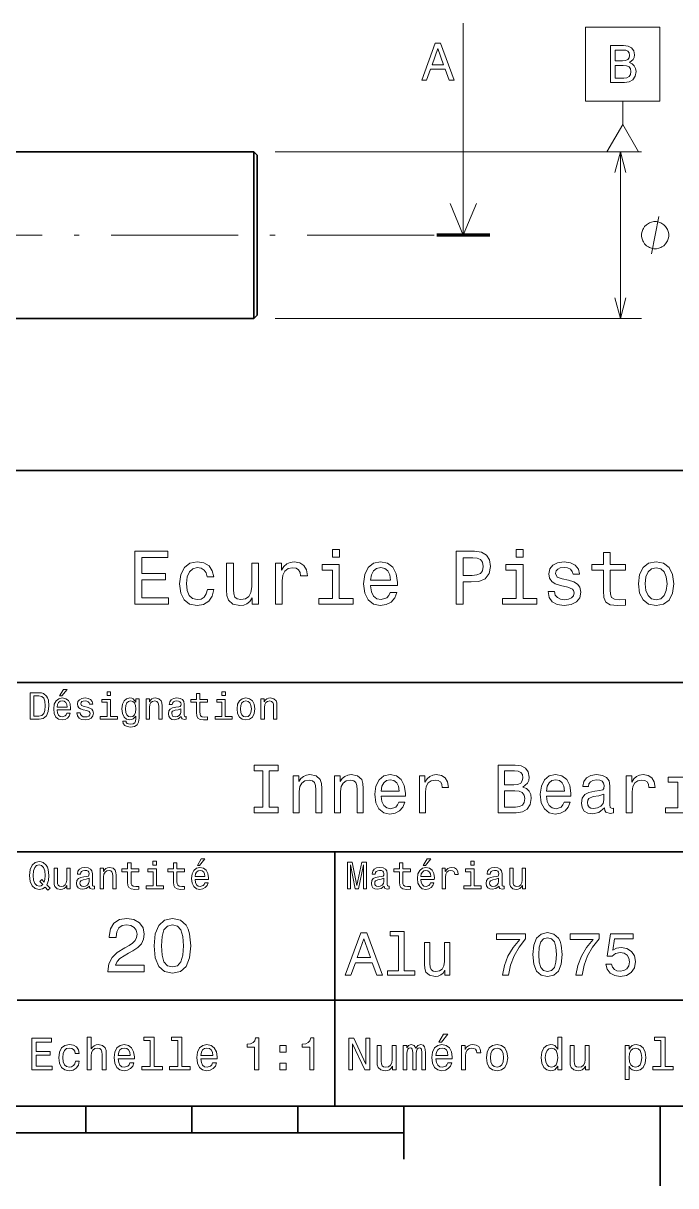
# Model space of a CAD drawing. Extents: x 0 to 297, y 0 to 210.
# Drawn here: x 162.6 to 224.2, y 2.5 to 112.2 of the extents above; entities that cross this region are included whole.
import ezdxf

# ---------------------------------------------------------------- set-up
doc = ezdxf.new("R2010")
doc.units = 0
doc.linetypes.add('DASHDOT', pattern=[18.5, 12, -3, 0.5, -3])

msp = doc.modelspace()

# ---------------------------------------------------------------- linework, layer by layer
at = {"color": 7, "lineweight": 13}
for p, q in [((204.126617, 92.206497), (204.126617, 112.206497)), ((186.364044, 100.056496), (220.956192, 100.056496)), ((186.364044, 84.356499), (220.956207, 84.356499))]:
    msp.add_line(p, q, dxfattribs=at)
at = {"color": 7, "lineweight": 13, "ltscale": 0.054881}
msp.add_line((219.177689, 102.654572), (219.177689, 104.849808), dxfattribs=at)
at = {"color": 7, "lineweight": 35}
for p, q in [((150.164047, 100.056496), (184.364044, 100.056496)), ((150.164047, 84.356499), (184.364044, 84.356499)), ((97, 70), (287, 70)), ((162, 50), (287, 50)), ((162, 34), (287, 34)), ((162, 20), (287, 20)), ((10, 10), (287, 10)), ((97, 10), (287, 10)), ((98.5, 7.5), (198.5, 7.5))]:
    msp.add_line(p, q, dxfattribs=at)
at = {"color": 7, "lineweight": 35, "ltscale": 0.290337}
msp.add_line((184.364044, 88.443008), (184.364044, 100.056496), dxfattribs=at)
at = {"color": 7, "lineweight": 35, "ltscale": 0.010607}
for p, q in [((184.664047, 99.7565), (184.364044, 100.056496)), ((184.664047, 84.656494), (184.364044, 84.356499))]:
    msp.add_line(p, q, dxfattribs=at)
at = {"color": 7, "lineweight": 13, "ltscale": 0.3925}
msp.add_line((218.956192, 100.056496), (218.956207, 84.356499), dxfattribs=at)
at = {"color": 7, "lineweight": 35, "ltscale": 0.279242}
msp.add_line((184.664047, 88.586838), (184.664047, 99.7565), dxfattribs=at)
at = {"color": 7, "linetype": 'DASHDOT', "lineweight": 13}
msp.add_line((96.872307, 92.206497), (201.626617, 92.206497), dxfattribs=at)
at = {"color": 7, "lineweight": 100, "ltscale": 0.125}
msp.add_line((206.626617, 92.206497), (201.626617, 92.206497), dxfattribs=at)
at = {"color": 7, "lineweight": 35, "ltscale": 0.102163}
msp.add_line((184.364044, 84.356499), (184.364044, 88.443008), dxfattribs=at)
at = {"color": 7, "lineweight": 35, "ltscale": 0.098259}
msp.add_line((184.664047, 84.656494), (184.664047, 88.586838), dxfattribs=at)
at = {"color": 7, "lineweight": 35, "ltscale": 0.35}
msp.add_line((192, 20), (192, 34), dxfattribs=at)
at = {"color": 7, "lineweight": 35, "ltscale": 0.25}
msp.add_line((192, 10), (192, 20), dxfattribs=at)
at = {"color": 7, "lineweight": 35, "ltscale": 0.0625}
for p, q in [((168.5, 10), (168.5, 7.5)), ((178.5, 10), (178.5, 7.5)), ((188.5, 10), (188.5, 7.5))]:
    msp.add_line(p, q, dxfattribs=at)
at = {"color": 7, "lineweight": 35, "ltscale": 0.125}
msp.add_line((198.5, 10), (198.5, 5), dxfattribs=at)
at = {"color": 7, "lineweight": 35, "ltscale": 0.1875}
msp.add_line((222.699997, 10), (222.699997, 2.5), dxfattribs=at)
at = {"color": 7, "lineweight": 13}
for points in [[(215.677689, 111.849808), (215.677689, 104.849808), (222.677689, 104.849808), (222.677689, 111.849808)], [(200.198303, 106.8312), (200.662292, 106.8312), (201.030441, 107.860016), (202.427414, 107.860016), (202.795578, 106.8312), (203.269638, 106.8312), (201.988663, 110.336243), (201.474243, 110.336243)], [(201.191833, 108.288689), (201.731445, 109.831917), (202.271072, 108.288689)], [(219.80809, 108.49102), (220.161118, 108.783524), (220.251892, 108.980209), (220.28215, 109.22229), (220.216583, 109.600533), (220.019897, 109.872864), (219.702179, 110.039291), (219.258377, 110.099808), (218.012695, 110.099808), (218.012695, 106.599808), (219.328979, 106.599808), (219.798004, 106.67041), (220.145981, 106.877182), (220.362839, 107.204994), (220.438492, 107.648796), (220.393097, 107.94635), (220.272064, 108.193466), (220.075378, 108.375023)], [(219.162552, 108.647362), (218.476669, 108.647362), (218.476669, 109.681221), (219.202896, 109.681221), (219.475235, 109.650963), (219.66687, 109.560181), (219.782867, 109.403839), (219.823212, 109.171852), (219.777832, 108.939865), (219.656784, 108.778481), (219.450012, 108.67762)], [(219.273499, 107.018394), (218.476669, 107.018394), (218.476669, 108.223724), (219.228119, 108.223724), (219.545837, 108.188423), (219.772781, 108.08252), (219.908951, 107.900963), (219.954346, 107.63871), (219.908951, 107.361336), (219.782867, 107.169693), (219.57106, 107.053696)], [(220.677689, 100.056496), (219.177689, 102.654572), (217.677689, 100.056496)], [(223.522858, 92.206497), (223.522858, 92.323166), (223.464523, 92.556496), (223.406189, 92.731499), (223.347855, 92.848167), (223.231201, 93.023163), (223.056198, 93.198166), (222.881195, 93.314827), (222.764526, 93.373161), (222.589523, 93.431496), (222.356201, 93.48983), (222.239532, 93.48983), (222.122864, 93.48983), (221.889526, 93.431496), (221.714523, 93.373161), (221.597855, 93.314827), (221.422867, 93.198166), (221.247864, 93.023163), (221.131195, 92.848167), (221.072861, 92.731499), (221.014526, 92.556496), (220.956192, 92.323166), (220.956207, 92.206497), (220.956207, 92.089828), (221.014542, 91.856499), (221.072876, 91.681496), (221.13121, 91.564827), (221.247864, 91.389832), (221.422867, 91.214828), (221.59787, 91.098167), (221.714539, 91.039833), (221.889542, 90.981499), (222.122864, 90.923164), (222.239532, 90.923164), (222.356201, 90.923164), (222.589539, 90.981499), (222.764542, 91.039833), (222.88121, 91.098167), (223.056198, 91.214828), (223.231201, 91.389832), (223.34787, 91.564827), (223.406204, 91.681496), (223.464539, 91.856499), (223.522873, 92.089828)], [(192.439484, 62.554031), (191.769455, 62.554031), (191.769455, 61.833572), (192.439484, 61.833572)], [(209.788177, 62.554031), (209.118149, 62.554031), (209.118149, 61.833572), (209.788177, 61.833572)], [(173.109512, 57.381123), (176.279541, 57.381123), (176.279541, 57.986309), (173.772339, 57.986309), (173.772339, 59.679394), (176.005768, 59.679394), (176.005768, 60.277374), (173.772339, 60.277374), (173.772339, 61.775936), (176.221893, 61.775936), (176.221893, 62.381123), (173.109512, 62.381123)], [(203.462524, 57.381123), (204.125351, 57.381123), (204.125351, 59.492073), (204.860229, 59.492073), (205.602295, 59.528095), (206.193085, 59.780258), (206.574921, 60.270172), (206.704605, 60.940201), (206.603745, 61.559795), (206.315552, 62.013687), (205.840057, 62.287464), (205.191635, 62.381123), (203.462524, 62.381123)], [(205.01152, 61.76873), (205.443802, 61.725502), (205.760803, 61.588615), (205.94812, 61.336452), (206.01297, 60.940201), (205.940918, 60.522331), (205.746399, 60.270172), (205.414978, 60.140488), (204.96109, 60.104465), (204.125351, 60.104465), (204.125351, 61.76873)], [(217.353027, 60.579971), (217.353027, 58.64193), (217.396255, 58.015129), (217.597992, 57.582851), (218.001434, 57.330688), (218.685883, 57.244236), (219.43515, 57.280258), (219.43515, 57.827808), (218.887604, 57.78458), (218.390488, 57.842216), (218.123917, 58.022331), (218.008652, 58.324928), (217.98703, 58.75), (217.98703, 60.579971), (219.43515, 60.579971), (219.43515, 61.120316), (217.98703, 61.120316), (217.98703, 62.251438), (217.353027, 62.251438), (217.353027, 61.120316), (216.257935, 61.120316), (216.257935, 60.579971)], [(179.932281, 59.967579), (180.559082, 59.967579), (180.429398, 60.543945), (180.119598, 60.997837), (179.636887, 61.278816), (179.010086, 61.386887), (178.318436, 61.242794), (177.792511, 60.839336), (177.46109, 60.183716), (177.345825, 59.304752), (177.453888, 58.432995), (177.778091, 57.78458), (178.289627, 57.381123), (178.988464, 57.244236), (179.608063, 57.352303), (180.090775, 57.6549), (180.42218, 58.130402), (180.566284, 58.764408), (179.96109, 58.764408), (179.853027, 58.36095), (179.651291, 58.058357), (179.363113, 57.871037), (179.010086, 57.8134), (178.570602, 57.907059), (178.253601, 58.195244), (178.059082, 58.663544), (177.994232, 59.326366), (178.059082, 59.974781), (178.260803, 60.443081), (178.585007, 60.731266), (179.010086, 60.83213), (179.38472, 60.767288), (179.66571, 60.601585), (179.853027, 60.327808)], [(184.788177, 61.25), (184.154175, 61.25), (184.154175, 59.016571), (184.082123, 58.497837), (183.873199, 58.123196), (183.548996, 57.892651), (183.123917, 57.820602), (182.785294, 57.878242), (182.569168, 58.051151), (182.446686, 58.346542), (182.417862, 58.764408), (182.417862, 61.25), (181.783859, 61.25), (181.783859, 58.706772), (181.805481, 58.195244), (181.942368, 57.770172), (182.360229, 57.381123), (183.030258, 57.244236), (183.390488, 57.294666), (183.700287, 57.424351), (183.966858, 57.647694), (184.182999, 57.971901), (184.182999, 57.381123), (184.788177, 57.381123)], [(186.380402, 57.381123), (187.014404, 57.381123), (187.014404, 59.592937), (187.079254, 60.12608), (187.273773, 60.507923), (187.590775, 60.738472), (188.015854, 60.817722), (188.332855, 60.767288), (188.570602, 60.623199), (188.714691, 60.378242), (188.765121, 60.046829), (189.406342, 60.046829), (189.319885, 60.630402), (189.082123, 61.048271), (188.685883, 61.30043), (188.145538, 61.386887), (187.778091, 61.32925), (187.46109, 61.185158), (187.180115, 60.940201), (186.956772, 60.608788), (186.956772, 61.25), (186.380402, 61.25)], [(192.417862, 57.914265), (192.417862, 61.120316), (190.789627, 61.120316), (190.789627, 60.579971), (191.783859, 60.579971), (191.783859, 57.914265), (190.48703, 57.914265), (190.48703, 57.381123), (193.729111, 57.381123), (193.729111, 57.914265)], [(195.37175, 59.131844), (197.907776, 59.131844), (197.914978, 59.427231), (197.799713, 60.255764), (197.482712, 60.875359), (196.978378, 61.25), (196.30835, 61.386887), (195.65274, 61.242794), (195.148407, 60.839336), (194.824203, 60.183716), (194.708923, 59.319164), (194.817001, 58.432995), (195.141205, 57.78458), (195.638321, 57.381123), (196.286743, 57.244236), (196.848694, 57.337894), (197.309799, 57.582851), (197.648407, 57.971901), (197.842941, 58.490631), (197.216141, 58.490631), (197.086456, 58.20245), (196.899139, 57.986309), (196.365997, 57.8134), (195.955322, 57.892651), (195.645538, 58.14481), (195.443802, 58.555473), (195.37175, 59.110229)], [(195.37175, 59.664986), (195.451004, 60.162102), (195.645538, 60.529537), (195.940918, 60.75288), (196.329971, 60.83213), (196.711807, 60.75288), (197.007202, 60.529537), (197.187317, 60.162102), (197.252167, 59.664986)], [(209.766571, 57.914265), (209.766571, 61.120316), (208.138321, 61.120316), (208.138321, 60.579971), (209.132568, 60.579971), (209.132568, 57.914265), (207.835724, 57.914265), (207.835724, 57.381123), (211.077805, 57.381123), (211.077805, 57.914265)], [(214.060516, 59.636166), (213.44812, 59.780258), (212.994232, 59.945965), (212.842941, 60.28458), (212.886169, 60.522331), (213.03746, 60.695244), (213.282425, 60.803314), (213.635437, 60.846542), (213.97406, 60.803314), (214.240631, 60.67363), (214.413544, 60.479107), (214.485596, 60.219738), (215.105194, 60.219738), (215.105194, 60.23415), (214.997116, 60.70245), (214.701721, 61.069885), (214.240631, 61.30043), (213.635437, 61.386887), (213.023056, 61.30043), (212.57637, 61.062679), (212.29538, 60.709652), (212.208939, 60.262966), (212.273773, 59.830688), (212.475494, 59.528095), (212.806915, 59.311958), (213.289627, 59.16066), (213.995682, 58.987751), (214.427948, 58.807636), (214.543228, 58.663544), (214.586456, 58.447407), (214.521606, 58.180836), (214.348694, 57.979107), (214.067719, 57.849422), (213.693085, 57.806194), (213.296829, 57.849422), (213.008636, 58.000721), (212.814117, 58.245674), (212.734863, 58.584293), (212.122482, 58.584293), (212.223343, 58.007923), (212.518738, 57.590057), (212.98703, 57.337894), (213.635437, 57.244236), (214.312683, 57.337894), (214.809799, 57.590057), (215.112396, 57.993515), (215.220459, 58.519451), (215.141205, 58.973343), (214.917862, 59.283138), (214.55043, 59.484871)], [(220.65274, 59.311958), (220.768005, 58.432995), (221.099426, 57.78458), (221.625366, 57.381123), (222.331421, 57.244236), (223.030258, 57.381123), (223.556198, 57.777374), (223.887604, 58.425793), (224.010086, 59.311958), (223.887604, 60.190922), (223.556198, 60.846542), (223.030258, 61.242794), (222.331421, 61.386887), (221.625366, 61.242794), (221.099426, 60.839336), (220.768005, 60.190922)], [(221.301147, 59.319164), (221.365997, 59.967579), (221.567719, 60.435879), (221.891937, 60.72406), (222.331421, 60.824928), (222.763687, 60.72406), (223.087891, 60.443081), (223.289627, 59.967579), (223.361679, 59.319164), (223.289627, 58.663544), (223.087891, 58.188038), (222.763687, 57.899853), (222.331421, 57.806194), (221.891937, 57.899853), (221.567719, 58.188038), (221.365997, 58.663544)], [(164.080688, 49.030979), (163.248566, 49.030979), (163.248566, 46.530979), (164.080688, 46.530979), (164.473343, 46.610229), (164.765137, 46.851585), (164.945251, 47.244236), (165.010086, 47.780979), (164.952454, 48.328529), (164.880402, 48.544666), (164.779541, 48.717579), (164.487747, 48.951729), (164.296829, 49.009365)], [(164.055481, 48.731987), (164.329254, 48.677952), (164.516571, 48.512245), (164.628235, 48.216858), (164.664261, 47.780979), (164.624634, 47.359509), (164.51297, 47.064121), (164.322052, 46.887608), (164.055481, 46.829971), (163.583572, 46.829971), (163.583572, 48.731987)], [(165.784576, 47.406338), (167.052597, 47.406338), (167.056198, 47.554035), (166.998566, 47.9683), (166.840057, 48.278099), (166.587891, 48.465416), (166.252884, 48.533859), (165.925079, 48.461815), (165.672913, 48.260086), (165.510803, 47.932278), (165.453171, 47.5), (165.507202, 47.056915), (165.669312, 46.732708), (165.917862, 46.530979), (166.242081, 46.462536), (166.523056, 46.509365), (166.753601, 46.631844), (166.922913, 46.826366), (167.020172, 47.085735), (166.706772, 47.085735), (166.641937, 46.941643), (166.548264, 46.833572), (166.281708, 46.747116), (166.07637, 46.786743), (165.921463, 46.912823), (165.820602, 47.118156), (165.784576, 47.395531)], [(166.004318, 48.728386), (166.216858, 48.728386), (166.717575, 49.340778), (166.364548, 49.340778)], [(168.623199, 47.658501), (168.317001, 47.730545), (168.090057, 47.8134), (168.014404, 47.982708), (168.036026, 48.101585), (168.111664, 48.188038), (168.234146, 48.242073), (168.41066, 48.263687), (168.579971, 48.242073), (168.713257, 48.177231), (168.799713, 48.079971), (168.835739, 47.950287), (169.145538, 47.950287), (169.145538, 47.957493), (169.091492, 48.191643), (168.943802, 48.375359), (168.713257, 48.490635), (168.41066, 48.533859), (168.104462, 48.490635), (167.881119, 48.371758), (167.740631, 48.195244), (167.697403, 47.971901), (167.729828, 47.755764), (167.830688, 47.604465), (167.996399, 47.496399), (168.237747, 47.42075), (168.590775, 47.334293), (168.806915, 47.244236), (168.864548, 47.172188), (168.886169, 47.064121), (168.853745, 46.930836), (168.767288, 46.829971), (168.626801, 46.765129), (168.439484, 46.743515), (168.241348, 46.765129), (168.09726, 46.840778), (168, 46.963257), (167.960373, 47.132565), (167.654175, 47.132565), (167.704605, 46.844379), (167.85231, 46.635445), (168.086456, 46.509365), (168.41066, 46.462536), (168.749283, 46.509365), (168.997833, 46.635445), (169.149139, 46.837173), (169.203171, 47.100143), (169.163544, 47.327087), (169.05188, 47.481987), (168.868149, 47.582851)], [(170.8134, 46.79755), (170.8134, 48.400574), (169.999283, 48.400574), (169.999283, 48.130402), (170.496399, 48.130402), (170.496399, 46.79755), (169.847977, 46.79755), (169.847977, 46.530979), (171.469025, 46.530979), (171.469025, 46.79755)], [(170.824203, 49.117435), (170.489197, 49.117435), (170.489197, 48.757202), (170.824203, 48.757202)], [(173.518738, 46.617435), (173.518738, 48.465416), (173.216141, 48.465416), (173.216141, 48.152016), (172.967575, 48.4366), (172.816284, 48.508644), (172.646973, 48.533859), (172.340775, 48.461815), (172.103027, 48.260086), (171.94812, 47.935879), (171.894089, 47.5), (171.94812, 47.060516), (172.103027, 46.736309), (172.340775, 46.530979), (172.646973, 46.462536), (172.819885, 46.487751), (172.963974, 46.552593), (173.216141, 46.826366), (173.216141, 46.552593), (173.187317, 46.336456), (173.108063, 46.181557), (172.956772, 46.091499), (172.729828, 46.059078), (172.531708, 46.080692), (172.391205, 46.134727), (172.30835, 46.228386), (172.283142, 46.354465), (171.976944, 46.354465), (171.976944, 46.340057), (172.023773, 46.109509), (172.167862, 45.9366), (172.398407, 45.824928), (172.711823, 45.785301), (173.086456, 45.839336), (173.335022, 45.990635), (173.47551, 46.253601)], [(174.181549, 46.530979), (174.498566, 46.530979), (174.498566, 47.647694), (174.530975, 47.903458), (174.635452, 48.090778), (174.797546, 48.206051), (175.013687, 48.249279), (175.1866, 48.213257), (175.294662, 48.115993), (175.348709, 47.953888), (175.366714, 47.737751), (175.366714, 46.530979), (175.683716, 46.530979), (175.683716, 47.802593), (175.669312, 48.058357), (175.604462, 48.270893), (175.391937, 48.465416), (175.060516, 48.533859), (174.876801, 48.508644), (174.721909, 48.440201), (174.588623, 48.324928), (174.484146, 48.170029), (174.484146, 48.465416), (174.181549, 48.465416)], [(177.499283, 46.783142), (177.499283, 46.772335), (177.517288, 46.649857), (177.57132, 46.5634), (177.798264, 46.494957), (177.974777, 46.523773), (177.974777, 46.76873), (177.899139, 46.757923), (177.798264, 46.804756), (177.780258, 46.948845), (177.780258, 47.950287), (177.73703, 48.206051), (177.610947, 48.386166), (177.391205, 48.494236), (177.081406, 48.533859), (176.778824, 48.490635), (176.555481, 48.368156), (176.414978, 48.177231), (176.368149, 47.925072), (176.368149, 47.903458), (176.65274, 47.903458), (176.677948, 48.054756), (176.757202, 48.162823), (176.886887, 48.227665), (177.070602, 48.25288), (177.247116, 48.234871), (177.373199, 48.180836), (177.448853, 48.087173), (177.47406, 47.957493), (177.459656, 47.806194), (177.402023, 47.730545), (177.257919, 47.694523), (176.987747, 47.665707), (176.677948, 47.600864), (176.458206, 47.485592), (176.328537, 47.305473), (176.28891, 47.038906), (176.324921, 46.801151), (176.4366, 46.624638), (176.616714, 46.512966), (176.86528, 46.473343), (177.200287, 46.548992)], [(178.943802, 48.130402), (178.943802, 47.161381), (178.965424, 46.84798), (179.066284, 46.631844), (179.268005, 46.505764), (179.610229, 46.462536), (179.984863, 46.480545), (179.984863, 46.754322), (179.71109, 46.732708), (179.46254, 46.761528), (179.329254, 46.851585), (179.271606, 47.00288), (179.260803, 47.215416), (179.260803, 48.130402), (179.984863, 48.130402), (179.984863, 48.400574), (179.260803, 48.400574), (179.260803, 48.966137), (178.943802, 48.966137), (178.943802, 48.400574), (178.396255, 48.400574), (178.396255, 48.130402)], [(181.656342, 46.79755), (181.656342, 48.400574), (180.842224, 48.400574), (180.842224, 48.130402), (181.33934, 48.130402), (181.33934, 46.79755), (180.690918, 46.79755), (180.690918, 46.530979), (182.311966, 46.530979), (182.311966, 46.79755)], [(181.667145, 49.117435), (181.332138, 49.117435), (181.332138, 48.757202), (181.667145, 48.757202)], [(182.762253, 47.496399), (182.819885, 47.056915), (182.985596, 46.732708), (183.248566, 46.530979), (183.601593, 46.462536), (183.951004, 46.530979), (184.213974, 46.729107), (184.379684, 47.053314), (184.440918, 47.496399), (184.379684, 47.935879), (184.213974, 48.263687), (183.951004, 48.461815), (183.601593, 48.533859), (183.248566, 48.461815), (182.985596, 48.260086), (182.819885, 47.935879)], [(185.024506, 46.530979), (185.341492, 46.530979), (185.341492, 47.647694), (185.373917, 47.903458), (185.478394, 48.090778), (185.640488, 48.206051), (185.856628, 48.249279), (186.029541, 48.213257), (186.137604, 48.115993), (186.19165, 47.953888), (186.209656, 47.737751), (186.209656, 46.530979), (186.526657, 46.530979), (186.526657, 47.802593), (186.512253, 48.058357), (186.447403, 48.270893), (186.234879, 48.465416), (185.903458, 48.533859), (185.719742, 48.508644), (185.56485, 48.440201), (185.431564, 48.324928), (185.327087, 48.170029), (185.327087, 48.465416), (185.024506, 48.465416)], [(165.784576, 47.672909), (165.824203, 47.921471), (165.921463, 48.105186), (166.069168, 48.216858), (166.263687, 48.256485), (166.454605, 48.216858), (166.60231, 48.105186), (166.692368, 47.921471), (166.724777, 47.672909)], [(172.221909, 47.5), (172.254318, 47.820606), (172.351593, 48.058357), (172.502884, 48.198845), (172.704605, 48.249279), (172.917145, 48.198845), (173.075653, 48.058357), (173.172913, 47.820606), (173.208939, 47.5), (173.172913, 47.172188), (173.075653, 46.938038), (172.917145, 46.793949), (172.704605, 46.747116), (172.502884, 46.793949), (172.351593, 46.938038), (172.254318, 47.175793)], [(177.463257, 47.208214), (177.420029, 47.020893), (177.304749, 46.876801), (177.131851, 46.783142), (176.919312, 46.750721), (176.782425, 46.76873), (176.68515, 46.826366), (176.623917, 46.927231), (176.605911, 47.067722), (176.620316, 47.193802), (176.677948, 47.283859), (176.908508, 47.384727), (177.200287, 47.427952), (177.463257, 47.514408)], [(183.086456, 47.5), (183.118881, 47.824207), (183.219742, 48.058357), (183.381851, 48.20245), (183.601593, 48.25288), (183.817719, 48.20245), (183.979828, 48.061958), (184.080688, 47.824207), (184.116714, 47.5), (184.080688, 47.172188), (183.979828, 46.934437), (183.817719, 46.790344), (183.601593, 46.743515), (183.381851, 46.790344), (183.219742, 46.934437), (183.118881, 47.172188)], [(185.20697, 38.240894), (184.376999, 38.240894), (184.376999, 37.696224), (186.633484, 37.696224), (186.633484, 38.240894), (185.803513, 38.240894), (185.803513, 41.651554), (186.633484, 41.651554), (186.633484, 42.196224), (184.376999, 42.196224), (184.376999, 41.651554), (185.20697, 41.651554)], [(209.736511, 40.127781), (210.190399, 40.50386), (210.307114, 40.756744), (210.346024, 41.067982), (210.261719, 41.554295), (210.00885, 41.904438), (209.600342, 42.118416), (209.029739, 42.196224), (207.428146, 42.196224), (207.428146, 37.696224), (209.120514, 37.696224), (209.723541, 37.787003), (210.170944, 38.052853), (210.449768, 38.474323), (210.547028, 39.044926), (210.488678, 39.427494), (210.333054, 39.745216), (210.08017, 39.978645)], [(188.066483, 37.696224), (188.637085, 37.696224), (188.637085, 39.70631), (188.69545, 40.166687), (188.883484, 40.50386), (189.175278, 40.711353), (189.564316, 40.789165), (189.875565, 40.724323), (190.070084, 40.549252), (190.167343, 40.257462), (190.199768, 39.868416), (190.199768, 37.696224), (190.77037, 37.696224), (190.77037, 39.98513), (190.744431, 40.445503), (190.627716, 40.828068), (190.245148, 41.178211), (189.648621, 41.301411), (189.317917, 41.256023), (189.039108, 41.132824), (188.799194, 40.925331), (188.611145, 40.646511), (188.611145, 41.178211), (188.066483, 41.178211)], [(191.96994, 37.696224), (192.540543, 37.696224), (192.540543, 39.70631), (192.598907, 40.166687), (192.786942, 40.50386), (193.078735, 40.711353), (193.467773, 40.789165), (193.779022, 40.724323), (193.973541, 40.549252), (194.070801, 40.257462), (194.103226, 39.868416), (194.103226, 37.696224), (194.673828, 37.696224), (194.673828, 39.98513), (194.647888, 40.445503), (194.531174, 40.828068), (194.148621, 41.178211), (193.552078, 41.301411), (193.221375, 41.256023), (192.942566, 41.132824), (192.702652, 40.925331), (192.514603, 40.646511), (192.514603, 41.178211), (191.96994, 41.178211)], [(196.372681, 39.271873), (198.65509, 39.271873), (198.661575, 39.537724), (198.557831, 40.283401), (198.272537, 40.841038), (197.818649, 41.178211), (197.215622, 41.301411), (196.625565, 41.17173), (196.171661, 40.808617), (195.879883, 40.218559), (195.776138, 39.44046), (195.873398, 38.64291), (196.165192, 38.059338), (196.612595, 37.696224), (197.196167, 37.573025), (197.701935, 37.657318), (198.116913, 37.877781), (198.421661, 38.227924), (198.596741, 38.694782), (198.032623, 38.694782), (197.915909, 38.435417), (197.747314, 38.240894), (197.267487, 38.085274), (196.897888, 38.156597), (196.61908, 38.383545), (196.437515, 38.753139), (196.372681, 39.252419)], [(196.372681, 39.751701), (196.444, 40.199104), (196.61908, 40.529797), (196.884918, 40.730804), (197.235077, 40.802132), (197.578735, 40.730804), (197.844574, 40.529797), (198.006683, 40.199104), (198.065033, 39.751701)], [(199.990829, 37.696224), (200.561432, 37.696224), (200.561432, 39.686859), (200.619797, 40.166687), (200.794861, 40.510345), (201.08017, 40.717838), (201.462738, 40.789165), (201.748032, 40.743774), (201.962021, 40.61409), (202.091705, 40.393631), (202.137085, 40.09536), (202.714172, 40.09536), (202.636368, 40.620575), (202.422394, 40.996658), (202.065765, 41.223602), (201.579453, 41.301411), (201.248764, 41.249538), (200.963455, 41.119854), (200.710571, 40.899395), (200.509567, 40.601124), (200.509567, 41.178211), (199.990829, 41.178211)], [(208.90654, 40.328789), (208.024689, 40.328789), (208.024689, 41.658039), (208.958405, 41.658039), (209.308563, 41.619133), (209.554962, 41.502419), (209.704086, 41.301411), (209.755966, 41.003139), (209.697601, 40.704868), (209.541992, 40.497375), (209.276138, 40.367695)], [(211.986511, 39.271873), (214.268936, 39.271873), (214.275421, 39.537724), (214.171661, 40.283401), (213.886368, 40.841038), (213.43248, 41.178211), (212.829453, 41.301411), (212.239395, 41.17173), (211.785507, 40.808617), (211.493713, 40.218559), (211.389969, 39.44046), (211.487228, 38.64291), (211.779022, 38.059338), (212.226425, 37.696224), (212.809998, 37.573025), (213.315765, 37.657318), (213.730743, 37.877781), (214.035507, 38.227924), (214.210571, 38.694782), (213.646454, 38.694782), (213.529739, 38.435417), (213.361145, 38.240894), (212.881317, 38.085274), (212.511719, 38.156597), (212.23291, 38.383545), (212.051346, 38.753139), (211.986511, 39.252419)], [(211.986511, 39.751701), (212.057831, 40.199104), (212.23291, 40.529797), (212.498764, 40.730804), (212.848907, 40.802132), (213.192566, 40.730804), (213.458405, 40.529797), (213.620514, 40.199104), (213.678879, 39.751701)], [(217.459137, 38.150116), (217.459137, 38.130661), (217.491547, 37.910202), (217.588806, 37.754581), (217.997314, 37.631382), (218.315033, 37.683254), (218.315033, 38.12418), (218.178864, 38.104725), (217.997314, 38.189018), (217.96489, 38.448387), (217.96489, 40.25098), (217.887085, 40.711353), (217.660141, 41.035561), (217.264603, 41.230087), (216.70697, 41.301411), (216.162292, 41.223602), (215.760284, 41.003139), (215.507401, 40.659481), (215.423111, 40.205589), (215.423111, 40.166687), (215.935364, 40.166687), (215.980743, 40.439018), (216.123398, 40.633545), (216.356827, 40.750259), (216.687515, 40.795647), (217.005249, 40.763226), (217.232178, 40.665966), (217.368347, 40.497375), (217.413742, 40.263947), (217.387802, 39.991615), (217.284058, 39.855446), (217.024689, 39.790604), (216.538391, 39.738731), (215.980743, 39.622017), (215.585205, 39.414524), (215.351776, 39.090317), (215.280457, 38.610489), (215.345306, 38.182537), (215.54631, 37.864811), (215.870514, 37.663803), (216.317917, 37.59248), (216.920944, 37.728645)], [(219.508118, 37.696224), (220.078735, 37.696224), (220.078735, 39.686859), (220.137085, 40.166687), (220.312164, 40.510345), (220.597458, 40.717838), (220.980026, 40.789165), (221.26532, 40.743774), (221.479309, 40.61409), (221.608978, 40.393631), (221.654373, 40.09536), (222.231461, 40.09536), (222.153656, 40.620575), (221.939682, 40.996658), (221.583054, 41.223602), (221.096741, 41.301411), (220.766052, 41.249538), (220.480743, 41.119854), (220.227859, 40.899395), (220.026855, 40.601124), (220.026855, 41.178211), (219.508118, 41.178211)], [(224.941833, 38.176052), (224.941833, 41.061497), (223.476425, 41.061497), (223.476425, 40.575188), (224.371231, 40.575188), (224.371231, 38.176052), (223.204086, 38.176052), (223.204086, 37.696224), (226.121948, 37.696224), (226.121948, 38.176052)], [(209.049194, 38.234409), (208.024689, 38.234409), (208.024689, 39.784119), (208.990829, 39.784119), (209.399338, 39.738731), (209.691116, 39.602566), (209.866196, 39.369133), (209.924545, 39.03196), (209.866196, 38.675331), (209.704086, 38.428932), (209.431763, 38.279797)], [(217.394287, 38.915245), (217.316483, 38.578068), (217.108978, 38.318703), (216.797745, 38.150116), (216.415192, 38.091759), (216.168793, 38.12418), (215.993713, 38.227924), (215.883484, 38.409481), (215.851059, 38.662361), (215.876999, 38.889309), (215.980743, 39.051411), (216.395721, 39.232967), (216.920944, 39.310776), (217.394287, 39.466396)], [(164.642654, 30.685879), (164.916428, 30.401297), (165.107346, 30.592218), (164.811966, 30.894812), (164.963257, 31.305475), (165.010086, 31.780979), (164.941635, 32.339336), (164.862396, 32.56628), (164.757919, 32.753601), (164.46254, 33.009365), (164.282425, 33.074207), (164.08429, 33.099422), (163.702454, 33.009365), (163.41066, 32.757202), (163.223343, 32.342937), (163.158508, 31.780979), (163.223343, 31.219019), (163.407059, 30.804754), (163.698853, 30.54899), (164.08429, 30.462536), (164.39769, 30.520172)], [(172.438034, 32.130402), (172.438034, 31.161383), (172.459656, 30.847982), (172.560516, 30.631844), (172.762253, 30.505762), (173.104462, 30.462536), (173.479111, 30.480547), (173.479111, 30.754322), (173.205338, 30.732708), (172.956772, 30.761526), (172.823486, 30.851583), (172.765854, 31.002882), (172.755035, 31.215418), (172.755035, 32.130402), (173.479111, 32.130402), (173.479111, 32.400574), (172.755035, 32.400574), (172.755035, 32.966137), (172.438034, 32.966137), (172.438034, 32.400574), (171.890488, 32.400574), (171.890488, 32.130402)], [(175.161377, 33.117435), (174.82637, 33.117435), (174.82637, 32.757202), (175.161377, 32.757202)], [(176.775223, 32.130402), (176.775223, 31.161383), (176.796829, 30.847982), (176.89769, 30.631844), (177.099426, 30.505762), (177.44165, 30.462536), (177.816284, 30.480547), (177.816284, 30.754322), (177.542511, 30.732708), (177.293945, 30.761526), (177.16066, 30.851583), (177.103027, 31.002882), (177.092224, 31.215418), (177.092224, 32.130402), (177.816284, 32.130402), (177.816284, 32.400574), (177.092224, 32.400574), (177.092224, 32.966137), (176.775223, 32.966137), (176.775223, 32.400574), (176.227661, 32.400574), (176.227661, 32.130402)], [(179.015854, 32.728386), (179.228394, 32.728386), (179.729111, 33.340778), (179.376083, 33.340778)], [(193.183716, 30.530979), (193.46109, 30.530979), (193.46109, 32.80043), (193.929398, 30.530979), (194.239197, 30.530979), (194.703888, 32.80043), (194.703888, 30.530979), (194.984863, 30.530979), (194.984863, 33.030979), (194.545395, 33.030979), (194.08429, 30.826368), (193.626801, 33.030979), (193.183716, 33.030979)], [(198.100861, 32.130402), (198.100861, 31.161383), (198.122482, 30.847982), (198.223343, 30.631844), (198.425079, 30.505762), (198.767288, 30.462536), (199.141937, 30.480547), (199.141937, 30.754322), (198.868149, 30.732708), (198.619598, 30.761526), (198.486313, 30.851583), (198.42868, 31.002882), (198.417862, 31.215418), (198.417862, 32.130402), (199.141937, 32.130402), (199.141937, 32.400574), (198.417862, 32.400574), (198.417862, 32.966137), (198.100861, 32.966137), (198.100861, 32.400574), (197.553314, 32.400574), (197.553314, 32.130402)], [(200.341492, 32.728386), (200.554031, 32.728386), (201.054749, 33.340778), (200.701736, 33.340778)], [(205.161377, 33.117435), (204.82637, 33.117435), (204.82637, 32.757202), (205.161377, 32.757202)], [(164.41571, 30.916426), (164.260803, 30.801151), (164.08429, 30.765129), (163.850143, 30.829971), (163.666428, 31.024494), (163.543945, 31.341497), (163.504318, 31.780979), (163.543945, 32.216858), (163.662827, 32.537464), (163.846542, 32.731987), (164.08429, 32.80043), (164.318451, 32.731987), (164.502167, 32.533859), (164.621033, 32.213257), (164.664261, 31.780979), (164.631851, 31.40634), (164.5634, 31.150576), (164.329254, 31.395533), (164.13472, 31.211815)], [(166.998566, 32.465416), (166.681549, 32.465416), (166.681549, 31.348703), (166.645538, 31.089336), (166.541061, 30.902016), (166.378967, 30.786743), (166.166428, 30.750719), (165.997116, 30.779539), (165.889053, 30.865993), (165.827805, 31.013687), (165.8134, 31.222622), (165.8134, 32.465416), (165.496399, 32.465416), (165.496399, 31.193804), (165.507202, 30.93804), (165.575653, 30.725504), (165.784576, 30.530979), (166.119598, 30.462536), (166.299713, 30.487751), (166.454605, 30.552593), (166.587891, 30.664265), (166.695969, 30.826368), (166.695969, 30.530979), (166.998566, 30.530979)], [(168.824921, 30.78314), (168.824921, 30.772333), (168.842941, 30.649855), (168.896973, 30.5634), (169.123917, 30.494957), (169.30043, 30.523775), (169.30043, 30.768732), (169.224777, 30.757925), (169.123917, 30.804754), (169.105911, 30.948847), (169.105911, 31.950287), (169.062683, 32.206051), (168.9366, 32.386166), (168.716858, 32.494236), (168.407059, 32.533859), (168.104462, 32.490635), (167.881119, 32.368156), (167.740631, 32.177231), (167.693802, 31.925072), (167.693802, 31.903458), (167.978394, 31.903458), (168.003601, 32.054756), (168.082855, 32.162823), (168.21254, 32.227665), (168.396255, 32.25288), (168.572769, 32.234871), (168.698853, 32.180836), (168.77449, 32.087173), (168.799713, 31.957493), (168.785309, 31.806194), (168.727661, 31.730547), (168.583572, 31.694523), (168.3134, 31.665705), (168.003601, 31.600864), (167.783859, 31.48559), (167.654175, 31.305475), (167.614548, 31.038904), (167.650574, 30.801151), (167.762253, 30.62464), (167.942368, 30.512968), (168.190918, 30.473343), (168.52594, 30.54899)], [(169.844376, 30.530979), (170.161377, 30.530979), (170.161377, 31.647694), (170.193802, 31.903458), (170.298279, 32.090778), (170.460373, 32.206051), (170.676514, 32.249279), (170.849426, 32.213257), (170.957489, 32.115993), (171.011536, 31.95389), (171.029541, 31.737751), (171.029541, 30.530979), (171.346542, 30.530979), (171.346542, 31.802593), (171.332138, 32.058357), (171.267288, 32.270893), (171.054749, 32.465416), (170.723343, 32.533859), (170.539627, 32.508644), (170.38472, 32.440201), (170.251434, 32.324928), (170.146973, 32.170029), (170.146973, 32.465416), (169.844376, 32.465416)], [(175.150574, 30.79755), (175.150574, 32.400574), (174.336456, 32.400574), (174.336456, 32.130402), (174.833572, 32.130402), (174.833572, 30.79755), (174.185165, 30.79755), (174.185165, 30.530979), (175.806198, 30.530979), (175.806198, 30.79755)], [(178.796112, 31.40634), (180.064117, 31.40634), (180.067719, 31.554033), (180.010086, 31.9683), (179.851593, 32.278099), (179.599426, 32.465416), (179.264404, 32.533859), (178.9366, 32.461815), (178.684433, 32.260086), (178.522339, 31.932276), (178.464691, 31.5), (178.518738, 31.056915), (178.680832, 30.732708), (178.929398, 30.530979), (179.253601, 30.462536), (179.534576, 30.509365), (179.765137, 30.631844), (179.934433, 30.826368), (180.031708, 31.085733), (179.718292, 31.085733), (179.653458, 30.941643), (179.559799, 30.833572), (179.293228, 30.747118), (179.087891, 30.786743), (178.932999, 30.912823), (178.832138, 31.118155), (178.796112, 31.395533)], [(178.796112, 31.672911), (178.835739, 31.921469), (178.932999, 32.105186), (179.080688, 32.216858), (179.275208, 32.256485), (179.466141, 32.216858), (179.613831, 32.105186), (179.703888, 31.921469), (179.736313, 31.672911)], [(196.656342, 30.78314), (196.656342, 30.772333), (196.674347, 30.649855), (196.728394, 30.5634), (196.955338, 30.494957), (197.131851, 30.523775), (197.131851, 30.768732), (197.056198, 30.757925), (196.955338, 30.804754), (196.937317, 30.948847), (196.937317, 31.950287), (196.894089, 32.206051), (196.768005, 32.386166), (196.548264, 32.494236), (196.23848, 32.533859), (195.935883, 32.490635), (195.71254, 32.368156), (195.572052, 32.177231), (195.525223, 31.925072), (195.525223, 31.903458), (195.809799, 31.903458), (195.835022, 32.054756), (195.914261, 32.162823), (196.043945, 32.227665), (196.227661, 32.25288), (196.404175, 32.234871), (196.530258, 32.180836), (196.605911, 32.087173), (196.631119, 31.957493), (196.616714, 31.806194), (196.559082, 31.730547), (196.414978, 31.694523), (196.144806, 31.665705), (195.835022, 31.600864), (195.61528, 31.48559), (195.485596, 31.305475), (195.445969, 31.038904), (195.481995, 30.801151), (195.593658, 30.62464), (195.773773, 30.512968), (196.022339, 30.473343), (196.357346, 30.54899)], [(200.121765, 31.40634), (201.389771, 31.40634), (201.393372, 31.554033), (201.335739, 31.9683), (201.177231, 32.278099), (200.925079, 32.465416), (200.590057, 32.533859), (200.262253, 32.461815), (200.010086, 32.260086), (199.847977, 31.932276), (199.790344, 31.5), (199.844376, 31.056915), (200.006485, 30.732708), (200.255051, 30.530979), (200.579254, 30.462536), (200.860229, 30.509365), (201.090775, 30.631844), (201.260086, 30.826368), (201.357346, 31.085733), (201.043945, 31.085733), (200.979111, 30.941643), (200.885452, 30.833572), (200.618881, 30.747118), (200.413544, 30.786743), (200.258652, 30.912823), (200.157776, 31.118155), (200.121765, 31.395533)], [(200.121765, 31.672911), (200.161377, 31.921469), (200.258652, 32.105186), (200.406342, 32.216858), (200.600861, 32.256485), (200.791794, 32.216858), (200.939484, 32.105186), (201.029541, 31.921469), (201.061966, 31.672911)], [(202.131851, 30.530979), (202.448853, 30.530979), (202.448853, 31.636887), (202.481262, 31.903458), (202.578537, 32.094379), (202.73703, 32.209652), (202.94957, 32.249279), (203.108063, 32.224064), (203.226944, 32.152016), (203.298996, 32.029537), (203.324203, 31.863832), (203.644806, 31.863832), (203.601593, 32.155621), (203.482712, 32.364552), (203.284576, 32.490635), (203.014404, 32.533859), (202.830688, 32.505043), (202.672195, 32.432995), (202.531708, 32.310516), (202.420029, 32.144814), (202.420029, 32.465416), (202.131851, 32.465416)], [(205.150574, 30.79755), (205.150574, 32.400574), (204.336456, 32.400574), (204.336456, 32.130402), (204.833572, 32.130402), (204.833572, 30.79755), (204.185165, 30.79755), (204.185165, 30.530979), (205.806198, 30.530979), (205.806198, 30.79755)], [(207.499283, 30.78314), (207.499283, 30.772333), (207.517288, 30.649855), (207.57132, 30.5634), (207.798264, 30.494957), (207.974777, 30.523775), (207.974777, 30.768732), (207.899139, 30.757925), (207.798264, 30.804754), (207.780258, 30.948847), (207.780258, 31.950287), (207.73703, 32.206051), (207.610947, 32.386166), (207.391205, 32.494236), (207.081406, 32.533859), (206.778824, 32.490635), (206.555481, 32.368156), (206.414978, 32.177231), (206.368149, 31.925072), (206.368149, 31.903458), (206.65274, 31.903458), (206.677948, 32.054756), (206.757202, 32.162823), (206.886887, 32.227665), (207.070602, 32.25288), (207.247116, 32.234871), (207.373199, 32.180836), (207.448853, 32.087173), (207.47406, 31.957493), (207.459656, 31.806194), (207.402023, 31.730547), (207.257919, 31.694523), (206.987747, 31.665705), (206.677948, 31.600864), (206.458206, 31.48559), (206.328537, 31.305475), (206.28891, 31.038904), (206.324921, 30.801151), (206.4366, 30.62464), (206.616714, 30.512968), (206.86528, 30.473343), (207.200287, 30.54899)], [(210.010086, 32.465416), (209.693085, 32.465416), (209.693085, 31.348703), (209.657059, 31.089336), (209.552597, 30.902016), (209.390488, 30.786743), (209.177948, 30.750719), (209.008636, 30.779539), (208.900574, 30.865993), (208.83934, 31.013687), (208.824921, 31.222622), (208.824921, 32.465416), (208.507919, 32.465416), (208.507919, 31.193804), (208.518738, 30.93804), (208.587173, 30.725504), (208.796112, 30.530979), (209.131119, 30.462536), (209.311234, 30.487751), (209.466141, 30.552593), (209.599426, 30.664265), (209.707489, 30.826368), (209.707489, 30.530979), (210.010086, 30.530979)], [(168.78891, 31.208212), (168.745682, 31.020893), (168.630402, 30.876801), (168.457489, 30.78314), (168.244965, 30.750719), (168.108063, 30.768732), (168.010803, 30.826368), (167.94957, 30.927233), (167.931549, 31.067722), (167.945969, 31.193804), (168.003601, 31.283861), (168.234146, 31.384726), (168.52594, 31.427954), (168.78891, 31.514408)], [(196.620316, 31.208212), (196.577087, 31.020893), (196.461823, 30.876801), (196.28891, 30.78314), (196.07637, 30.750719), (195.939484, 30.768732), (195.842224, 30.826368), (195.780975, 30.927233), (195.76297, 31.067722), (195.777374, 31.193804), (195.835022, 31.283861), (196.065567, 31.384726), (196.357346, 31.427954), (196.620316, 31.514408)], [(207.463257, 31.208212), (207.420029, 31.020893), (207.304749, 30.876801), (207.131851, 30.78314), (206.919312, 30.750719), (206.782425, 30.768732), (206.68515, 30.826368), (206.623917, 30.927233), (206.605911, 31.067722), (206.620316, 31.193804), (206.677948, 31.283861), (206.908508, 31.384726), (207.200287, 31.427954), (207.463257, 31.514408)], [(170.573486, 22.700289), (174.010086, 22.700289), (174.010086, 23.319885), (171.293945, 23.319885), (171.445251, 23.658503), (171.70462, 23.939482), (172.504318, 24.45101), (172.929398, 24.667147), (173.404907, 24.976946), (173.743515, 25.337177), (173.938049, 25.762249), (174.010086, 26.244957), (173.887604, 26.850143), (173.548996, 27.325649), (173.030258, 27.628242), (172.360229, 27.736313), (171.668594, 27.613834), (171.142654, 27.275217), (170.804031, 26.734871), (170.688766, 26.021614), (170.688766, 25.92075), (171.344376, 25.92075), (171.344376, 25.978386), (171.409225, 26.4683), (171.603745, 26.828531), (171.913544, 27.059078), (172.324203, 27.138329), (172.742081, 27.066282), (173.05188, 26.886168), (173.253601, 26.605188), (173.325653, 26.252163), (173.275223, 25.92075), (173.138336, 25.639771), (172.907776, 25.394814), (172.590775, 25.178675), (172.16571, 24.948128), (171.459656, 24.501442), (170.96254, 24.025938), (170.667145, 23.449568), (170.573486, 22.721903)], [(174.932281, 25.142653), (175.040344, 24.011528), (175.378967, 23.204611), (175.919312, 22.714699), (176.668594, 22.556196), (177.41066, 22.714699), (177.951004, 23.204611), (178.282425, 24.011528), (178.39769, 25.142653), (178.282425, 26.266571), (178.145538, 26.713257), (177.951004, 27.080692), (177.41066, 27.570606), (176.668594, 27.736313), (175.919312, 27.570606), (175.378967, 27.073488), (175.040344, 26.266571)], [(175.623917, 25.142653), (175.681564, 26.01441), (175.861679, 26.641211), (176.185883, 27.008646), (176.668594, 27.138329), (177.144089, 27.008646), (177.468307, 26.641211), (177.648422, 26.01441), (177.706055, 25.142653), (177.648422, 24.263689), (177.468307, 23.636889), (177.144089, 23.269453), (176.668594, 23.146975), (176.185883, 23.269453), (175.861679, 23.636889), (175.681564, 24.263689)], [(192.982712, 22.360231), (193.51297, 22.360231), (193.933716, 23.536024), (195.530258, 23.536024), (195.951004, 22.360231), (196.492798, 22.360231), (195.028824, 26.365995), (194.440918, 26.365995)], [(198.020172, 26.072046), (198.020172, 22.786745), (196.976944, 22.786745), (196.976944, 22.360231), (199.564835, 22.360231), (199.564835, 22.786745), (198.527374, 22.786745), (198.527374, 26.49856), (197.224777, 26.49856), (197.224777, 26.072046)], [(210.694519, 24.314121), (210.780975, 23.409224), (211.05188, 22.763689), (211.484146, 22.371759), (212.083572, 22.244957), (212.677231, 22.371759), (213.109512, 22.763689), (213.374634, 23.409224), (213.466858, 24.314121), (213.374634, 25.213257), (213.265137, 25.570606), (213.109512, 25.864553), (212.677231, 26.256485), (212.083572, 26.38905), (211.484146, 26.256485), (211.05188, 25.858791), (210.780975, 25.213257)], [(194.118149, 24.025938), (194.734863, 25.789627), (195.351578, 24.025938)], [(202.867432, 25.455332), (202.360229, 25.455332), (202.360229, 23.668589), (202.302597, 23.253603), (202.135452, 22.953892), (201.876083, 22.769453), (201.536026, 22.711817), (201.265137, 22.757925), (201.092224, 22.896254), (200.994232, 23.132566), (200.971176, 23.46686), (200.971176, 25.455332), (200.463974, 25.455332), (200.463974, 23.42075), (200.481262, 23.011528), (200.590775, 22.671471), (200.925079, 22.360231), (201.46109, 22.250721), (201.749283, 22.291067), (201.997116, 22.394814), (202.210373, 22.573488), (202.383286, 22.832853), (202.383286, 22.360231), (202.867432, 22.360231)], [(207.812683, 22.360231), (208.394806, 22.360231), (208.585022, 23.311239), (208.919312, 24.198849), (209.391937, 25.023056), (210.008652, 25.795389), (210.008652, 26.273777), (207.265137, 26.273777), (207.265137, 25.749281), (209.455338, 25.749281), (208.82132, 24.971182), (208.342941, 24.158503), (208.008652, 23.293949)], [(211.247833, 24.314121), (211.293945, 25.011528), (211.438034, 25.51297), (211.697403, 25.806917), (212.083572, 25.910664), (212.463974, 25.806917), (212.723343, 25.51297), (212.867432, 25.011528), (212.913544, 24.314121), (212.867432, 23.610952), (212.723343, 23.10951), (212.463974, 22.815563), (212.083572, 22.717581), (211.697403, 22.815563), (211.438034, 23.10951), (211.293945, 23.610952)], [(214.752167, 22.360231), (215.33429, 22.360231), (215.52449, 23.311239), (215.858795, 24.198849), (216.331406, 25.023056), (216.94812, 25.795389), (216.94812, 26.273777), (214.204605, 26.273777), (214.204605, 25.749281), (216.394806, 25.749281), (215.760803, 24.971182), (215.282425, 24.158503), (214.94812, 23.293949)], [(217.593658, 23.40346), (217.720459, 22.930836), (218.002884, 22.56196), (218.417862, 22.331413), (218.94812, 22.244957), (219.530258, 22.348703), (219.985596, 22.631124), (220.273773, 23.080692), (220.383286, 23.657061), (220.285309, 24.193085), (220.008636, 24.613834), (219.57637, 24.884727), (219.017288, 24.98271), (218.585007, 24.913546), (218.250717, 24.723343), (218.412109, 25.801153), (220.164261, 25.801153), (220.164261, 26.273777), (218.02594, 26.273777), (217.708939, 24.152739), (218.170029, 24.152739), (218.504318, 24.423632), (218.930832, 24.521614), (219.299713, 24.458214), (219.582123, 24.273777), (219.760803, 23.991356), (219.824203, 23.628242), (219.760803, 23.265131), (219.57637, 22.98271), (219.293945, 22.804035), (218.930832, 22.740635), (218.625366, 22.780981), (218.389053, 22.913546), (218.216141, 23.121038), (218.129684, 23.40346)], [(168.610947, 13.428675), (168.991348, 13.428675), (168.991348, 14.768732), (169.030258, 15.075649), (169.155624, 15.300432), (169.350143, 15.438761), (169.609512, 15.490635), (169.817001, 15.447407), (169.946686, 15.330692), (170.011536, 15.136168), (170.033142, 14.876801), (170.033142, 13.428675), (170.413544, 13.428675), (170.413544, 14.954612), (170.396255, 15.261528), (170.318451, 15.516571), (170.0634, 15.75), (169.66571, 15.832133), (169.44957, 15.801874), (169.263687, 15.719741), (169.108063, 15.590058), (168.991348, 15.412825), (168.991348, 16.532421), (168.610947, 16.532421)], [(174.572052, 16.212536), (174.572052, 13.748559), (173.789627, 13.748559), (173.789627, 13.428675), (175.730545, 13.428675), (175.730545, 13.748559), (174.952454, 13.748559), (174.952454, 16.532421), (173.97551, 16.532421), (173.97551, 16.212536)], [(177.174347, 16.212536), (177.174347, 13.748559), (176.391937, 13.748559), (176.391937, 13.428675), (178.332855, 13.428675), (178.332855, 13.748559), (177.554749, 13.748559), (177.554749, 16.532421), (176.577805, 16.532421), (176.577805, 16.212536)], [(201.809799, 16.065563), (202.06485, 16.065563), (202.66571, 16.800432), (202.242081, 16.800432)], [(213.048996, 13.787464), (213.048996, 13.428675), (213.429398, 13.428675), (213.429398, 16.532421), (213.053314, 16.532421), (213.053314, 15.395534), (212.763687, 15.724064), (212.586456, 15.801874), (212.383286, 15.832133), (212.015854, 15.745678), (211.730545, 15.503603), (211.544662, 15.114553), (211.479828, 14.591499), (211.544662, 14.068444), (211.730545, 13.675073), (212.015854, 13.428675), (212.383286, 13.346542), (212.586456, 13.376801), (212.768005, 13.454611)], [(222.788193, 16.212536), (222.788193, 13.748559), (222.005768, 13.748559), (222.005768, 13.428675), (223.946686, 13.428675), (223.946686, 13.748559), (223.168594, 13.748559), (223.168594, 16.532421), (222.19165, 16.532421), (222.19165, 16.212536)], [(163.393372, 13.428675), (165.295395, 13.428675), (165.295395, 13.791787), (163.791061, 13.791787), (163.791061, 14.807637), (165.131119, 14.807637), (165.131119, 15.166427), (163.791061, 15.166427), (163.791061, 16.065563), (165.260803, 16.065563), (165.260803, 16.428675), (163.393372, 16.428675)], [(167.48703, 14.980548), (167.863113, 14.980548), (167.785309, 15.326369), (167.599426, 15.598703), (167.309799, 15.767292), (166.933716, 15.832133), (166.518738, 15.745678), (166.203171, 15.503603), (166.004318, 15.110231), (165.935165, 14.582853), (166, 14.059798), (166.194519, 13.67075), (166.501434, 13.428675), (166.920746, 13.346542), (167.292511, 13.411384), (167.582138, 13.592939), (167.780975, 13.878242), (167.867432, 14.258646), (167.504318, 14.258646), (167.439484, 14.016571), (167.318451, 13.835014), (167.145538, 13.722623), (166.933716, 13.688041), (166.670029, 13.744237), (166.479828, 13.917148), (166.363113, 14.198127), (166.324203, 14.595821), (166.363113, 14.984871), (166.484146, 15.26585), (166.67868, 15.438761), (166.933716, 15.49928), (167.158508, 15.460375), (167.327087, 15.360951), (167.439484, 15.196686)], [(171.546112, 14.479107), (173.067719, 14.479107), (173.072052, 14.656341), (173.002884, 15.153459), (172.812683, 15.525217), (172.510086, 15.75), (172.108063, 15.832133), (171.714691, 15.745678), (171.412109, 15.503603), (171.217575, 15.110231), (171.148422, 14.591499), (171.213257, 14.059798), (171.407776, 13.67075), (171.706055, 13.428675), (172.095108, 13.346542), (172.432281, 13.402739), (172.708939, 13.549712), (172.912109, 13.783141), (173.028824, 14.09438), (172.65274, 14.09438), (172.574936, 13.92147), (172.46254, 13.791787), (172.142654, 13.688041), (171.896255, 13.735591), (171.710373, 13.886888), (171.58934, 14.133286), (171.546112, 14.466139)], [(171.546112, 14.798992), (171.593658, 15.097262), (171.710373, 15.317724), (171.887604, 15.45173), (172.121033, 15.49928), (172.350143, 15.45173), (172.527374, 15.317724), (172.635452, 15.097262), (172.674347, 14.798992)], [(179.353027, 14.479107), (180.874634, 14.479107), (180.878967, 14.656341), (180.809799, 15.153459), (180.619598, 15.525217), (180.317001, 15.75), (179.914978, 15.832133), (179.521606, 15.745678), (179.219025, 15.503603), (179.02449, 15.110231), (178.955338, 14.591499), (179.020172, 14.059798), (179.214691, 13.67075), (179.51297, 13.428675), (179.902023, 13.346542), (180.239197, 13.402739), (180.515854, 13.549712), (180.719025, 13.783141), (180.835739, 14.09438), (180.459656, 14.09438), (180.381851, 13.92147), (180.269455, 13.791787), (179.94957, 13.688041), (179.703171, 13.735591), (179.517288, 13.886888), (179.396255, 14.133286), (179.353027, 14.466139)], [(179.353027, 14.798992), (179.400574, 15.097262), (179.517288, 15.317724), (179.694519, 15.45173), (179.927948, 15.49928), (180.157059, 15.45173), (180.33429, 15.317724), (180.442368, 15.097262), (180.481262, 14.798992)], [(184.416412, 13.428675), (184.809784, 13.428675), (184.809784, 16.450289), (184.515839, 16.450289), (184.438034, 16.1866), (184.28241, 16.009367), (184.044662, 15.905621), (183.716125, 15.871038), (183.716125, 15.564121), (184.416412, 15.564121)], [(186.798264, 15.105908), (187.394806, 15.105908), (187.394806, 15.75), (186.798264, 15.75)], [(189.621033, 13.428675), (190.014404, 13.428675), (190.014404, 16.450289), (189.720459, 16.450289), (189.642639, 16.1866), (189.48703, 16.009367), (189.249268, 15.905621), (188.920746, 15.871038), (188.920746, 15.564121), (189.621033, 15.564121)], [(193.315567, 13.428675), (193.674347, 13.428675), (193.674347, 15.888329), (194.824203, 13.428675), (195.286743, 13.428675), (195.286743, 16.428675), (194.92363, 16.428675), (194.92363, 13.969021), (193.786743, 16.428675), (193.315567, 16.428675)], [(197.798279, 15.75), (197.417862, 15.75), (197.417862, 14.409943), (197.374634, 14.098703), (197.249283, 13.873919), (197.054749, 13.735591), (196.799713, 13.692364), (196.596542, 13.726946), (196.466858, 13.830692), (196.393372, 14.007925), (196.376083, 14.258646), (196.376083, 15.75), (195.995682, 15.75), (195.995682, 14.224064), (196.008652, 13.917148), (196.090775, 13.662104), (196.341492, 13.428675), (196.743515, 13.346542), (196.959656, 13.376801), (197.145538, 13.454611), (197.305481, 13.588617), (197.435165, 13.783141), (197.435165, 13.428675), (197.798279, 13.428675)], [(198.459656, 13.428675), (198.809799, 13.428675), (198.809799, 14.980548), (198.831406, 15.213978), (198.896255, 15.382565), (198.995682, 15.481989), (199.125366, 15.520894), (199.229111, 15.486312), (199.298279, 15.399857), (199.332855, 15.252882), (199.345825, 15.058358), (199.345825, 13.428675), (199.674347, 13.428675), (199.674347, 14.980548), (199.695969, 15.209655), (199.760803, 15.378242), (199.864548, 15.481989), (199.994232, 15.520894), (200.097977, 15.486312), (200.167145, 15.399857), (200.210373, 15.058358), (200.210373, 13.428675), (200.560516, 13.428675), (200.560516, 15.032421), (200.53891, 15.365274), (200.469742, 15.620317), (200.331406, 15.775937), (200.106628, 15.832133), (199.842941, 15.745678), (199.639771, 15.494957), (199.479828, 15.741355), (199.211823, 15.832133), (198.965424, 15.745678), (198.796829, 15.503603), (198.796829, 15.75), (198.459656, 15.75)], [(201.546112, 14.479107), (203.067719, 14.479107), (203.072052, 14.656341), (203.002884, 15.153459), (202.812683, 15.525217), (202.510086, 15.75), (202.108063, 15.832133), (201.714691, 15.745678), (201.412109, 15.503603), (201.217575, 15.110231), (201.148422, 14.591499), (201.213257, 14.059798), (201.407776, 13.67075), (201.706055, 13.428675), (202.095108, 13.346542), (202.432281, 13.402739), (202.708939, 13.549712), (202.912109, 13.783141), (203.028824, 14.09438), (202.65274, 14.09438), (202.574936, 13.92147), (202.46254, 13.791787), (202.142654, 13.688041), (201.896255, 13.735591), (201.710373, 13.886888), (201.58934, 14.133286), (201.546112, 14.466139)], [(201.546112, 14.798992), (201.593658, 15.097262), (201.710373, 15.317724), (201.887604, 15.45173), (202.121033, 15.49928), (202.350143, 15.45173), (202.527374, 15.317724), (202.635452, 15.097262), (202.674347, 14.798992)], [(203.958221, 13.428675), (204.338623, 13.428675), (204.338623, 14.755764), (204.377518, 15.075649), (204.494232, 15.304755), (204.684433, 15.443084), (204.939484, 15.490635), (205.129684, 15.460375), (205.272339, 15.373919), (205.358795, 15.226946), (205.389053, 15.028098), (205.773773, 15.028098), (205.721909, 15.378242), (205.579254, 15.628963), (205.341492, 15.78026), (205.017288, 15.832133), (204.796829, 15.797551), (204.606628, 15.711096), (204.438034, 15.564121), (204.304031, 15.365274), (204.304031, 15.75), (203.958221, 15.75)], [(206.305481, 14.587176), (206.374634, 14.059798), (206.573486, 13.67075), (206.889053, 13.428675), (207.312683, 13.346542), (207.731995, 13.428675), (208.047546, 13.666427), (208.246399, 14.055476), (208.319885, 14.587176), (208.246399, 15.114553), (208.047546, 15.507925), (207.731995, 15.745678), (207.312683, 15.832133), (206.889053, 15.745678), (206.573486, 15.503603), (206.374634, 15.114553)], [(206.694519, 14.591499), (206.733429, 14.980548), (206.854462, 15.261528), (207.048996, 15.434439), (207.312683, 15.494957), (207.572052, 15.434439), (207.766571, 15.26585), (207.887604, 14.980548), (207.930832, 14.591499), (207.887604, 14.198127), (207.766571, 13.912825), (207.572052, 13.739914), (207.312683, 13.683718), (207.048996, 13.739914), (206.854462, 13.912825), (206.733429, 14.198127)], [(212.44812, 15.490635), (212.698853, 15.430116), (212.889053, 15.261528), (213.001434, 14.980548), (213.044678, 14.591499), (213.001434, 14.198127), (212.889053, 13.917148), (212.698853, 13.744237), (212.44812, 13.688041), (212.210373, 13.744237), (212.028824, 13.917148), (211.907776, 14.20245), (211.868881, 14.591499), (211.907776, 14.976225), (212.028824, 15.257205), (212.210373, 15.430116)], [(216.014404, 15.75), (215.634003, 15.75), (215.634003, 14.409943), (215.590775, 14.098703), (215.465424, 13.873919), (215.270889, 13.735591), (215.015854, 13.692364), (214.812683, 13.726946), (214.682999, 13.830692), (214.609512, 14.007925), (214.592224, 14.258646), (214.592224, 15.75), (214.211823, 15.75), (214.211823, 14.224064), (214.224792, 13.917148), (214.306915, 13.662104), (214.557632, 13.428675), (214.959656, 13.346542), (215.175797, 13.376801), (215.361679, 13.454611), (215.521622, 13.588617), (215.651306, 13.783141), (215.651306, 13.428675), (216.014404, 13.428675)], [(219.788193, 15.391211), (219.788193, 15.75), (219.407776, 15.75), (219.407776, 12.529539), (219.788193, 12.529539), (219.788193, 13.783141), (219.922195, 13.579971), (220.073486, 13.445966), (220.453888, 13.346542), (220.817001, 13.428675), (221.10231, 13.675073), (221.288193, 14.064121), (221.357346, 14.591499), (221.288193, 15.114553), (221.10231, 15.503603), (220.817001, 15.745678), (220.453888, 15.832133), (220.246399, 15.806196), (220.069168, 15.724064), (219.917877, 15.585735)], [(220.389053, 13.688041), (220.134003, 13.744237), (219.948135, 13.917148), (219.831421, 14.198127), (219.792511, 14.591499), (219.831421, 14.980548), (219.948135, 15.261528), (220.134003, 15.430116), (220.389053, 15.490635), (220.622482, 15.430116), (220.808365, 15.257205), (220.925079, 14.976225), (220.968307, 14.591499), (220.925079, 14.20245), (220.808365, 13.917148), (220.622482, 13.744237)], [(186.798264, 13.428675), (187.394806, 13.428675), (187.394806, 14.072767), (186.798264, 14.072767)]]:
    msp.add_lwpolyline(points, close=True, dxfattribs=at)
for points in [[(219.473831, 98.124649), (218.956192, 100.056496), (218.438553, 98.124649)], [(202.883972, 95.206497), (204.126617, 92.206497), (205.369247, 95.206497)], [(221.889542, 90.456497), (222.589523, 93.956497)], [(218.438568, 86.288345), (218.956207, 84.356499), (219.473846, 86.288345)]]:
    msp.add_lwpolyline(points, dxfattribs=at)

doc.saveas('drawing.dxf')
